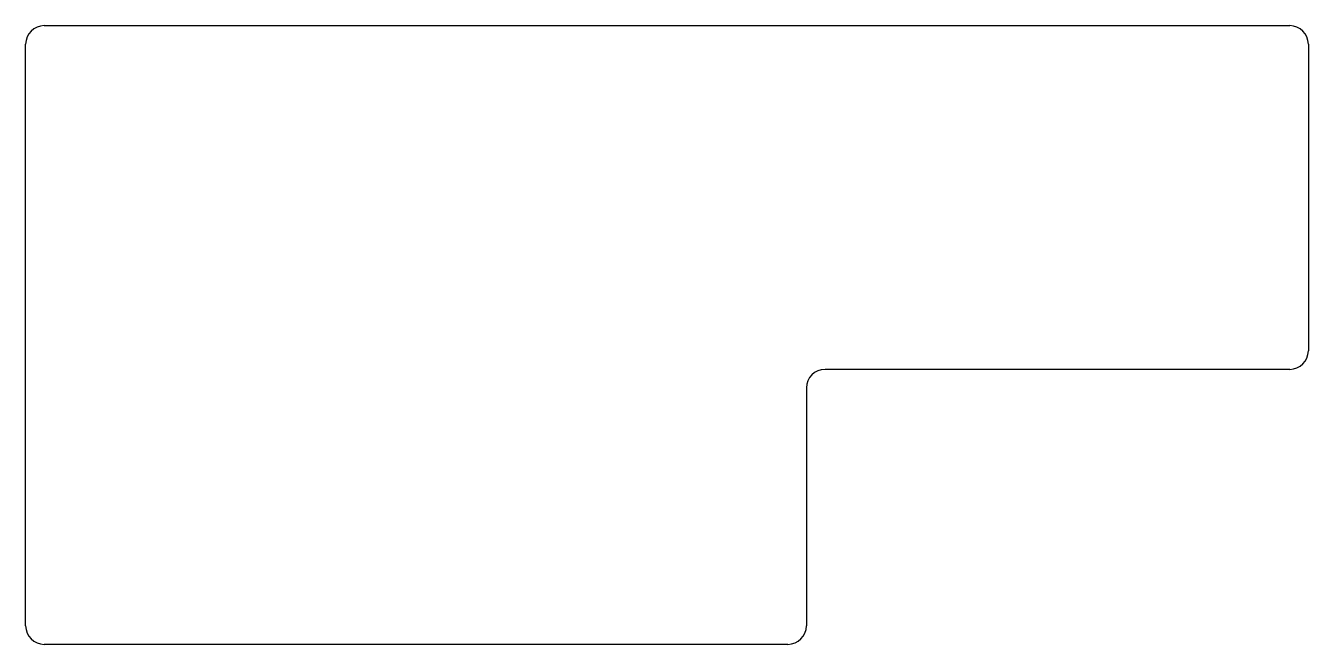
# Model space of a CAD drawing. Header units: millimetres. Extents: x 62 to 200, y -109 to -42.
import ezdxf

# ---------------------------------------------------------------- set-up
doc = ezdxf.new("R2010")
doc.units = ezdxf.units.MM

msp = doc.modelspace()

# ---------------------------------------------------------------- linework, layer by layer
for p, q in [((64, -42.4), (198, -42.4)), ((62, -107), (62, -44.4)), ((200, -44.4), (200, -77.4)), ((198, -79.4), (148, -79.4)), ((146, -81.4), (146, -107)), ((144, -109), (64, -109))]:
    msp.add_line(p, q)
for centre, start, end in [((64, -44.4), 90, 180), ((198, -44.4), 0, 90), ((198, -77.4), 270, 0), ((148, -81.4), 90, 180), ((64, -107), 180, 270), ((144, -107), 270, 0)]:
    msp.add_arc(centre, 2, start, end)

doc.saveas('drawing.dxf')
